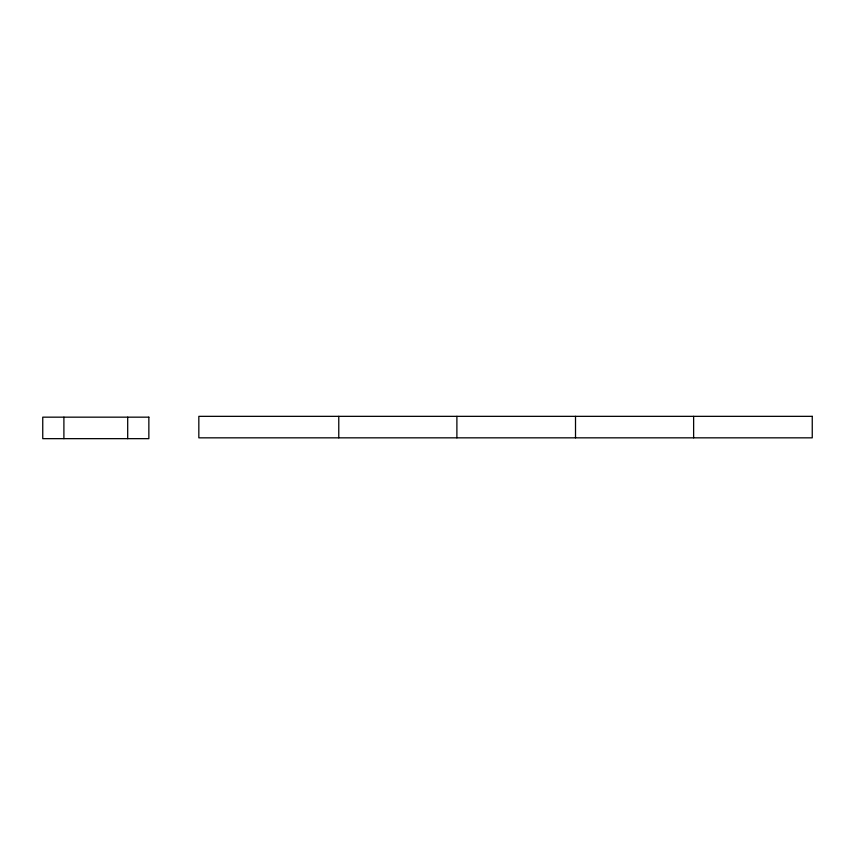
<?xml version="1.0" encoding="UTF-8"?>
<svg xmlns="http://www.w3.org/2000/svg" width="855" height="855" viewBox="0 0 855 855"><rect width="100%" height="100%" fill="white"/><g stroke="black" fill="none" stroke-linecap="round" stroke-linejoin="round"><path stroke-width="1.28" d="M693.629 416.342L693.629 437.835M575.511 416.342L575.511 437.835M456.891 416.342L456.891 437.835M338.772 416.342L338.772 437.835M127.694 417.165L127.694 438.658M63.901 417.165L63.901 438.658M812.25 416.342L198.83 416.342L198.83 437.835L812.25 437.835L812.25 416.342M148.856 417.165L42.75 417.165L42.75 438.658L148.856 438.658L148.856 417.165"/></g></svg>
